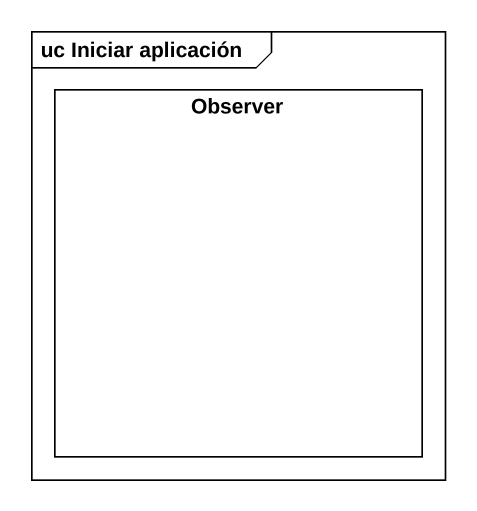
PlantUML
@startuml
mainframe uc Iniciar aplicación
rectangle Observer
@enduml
